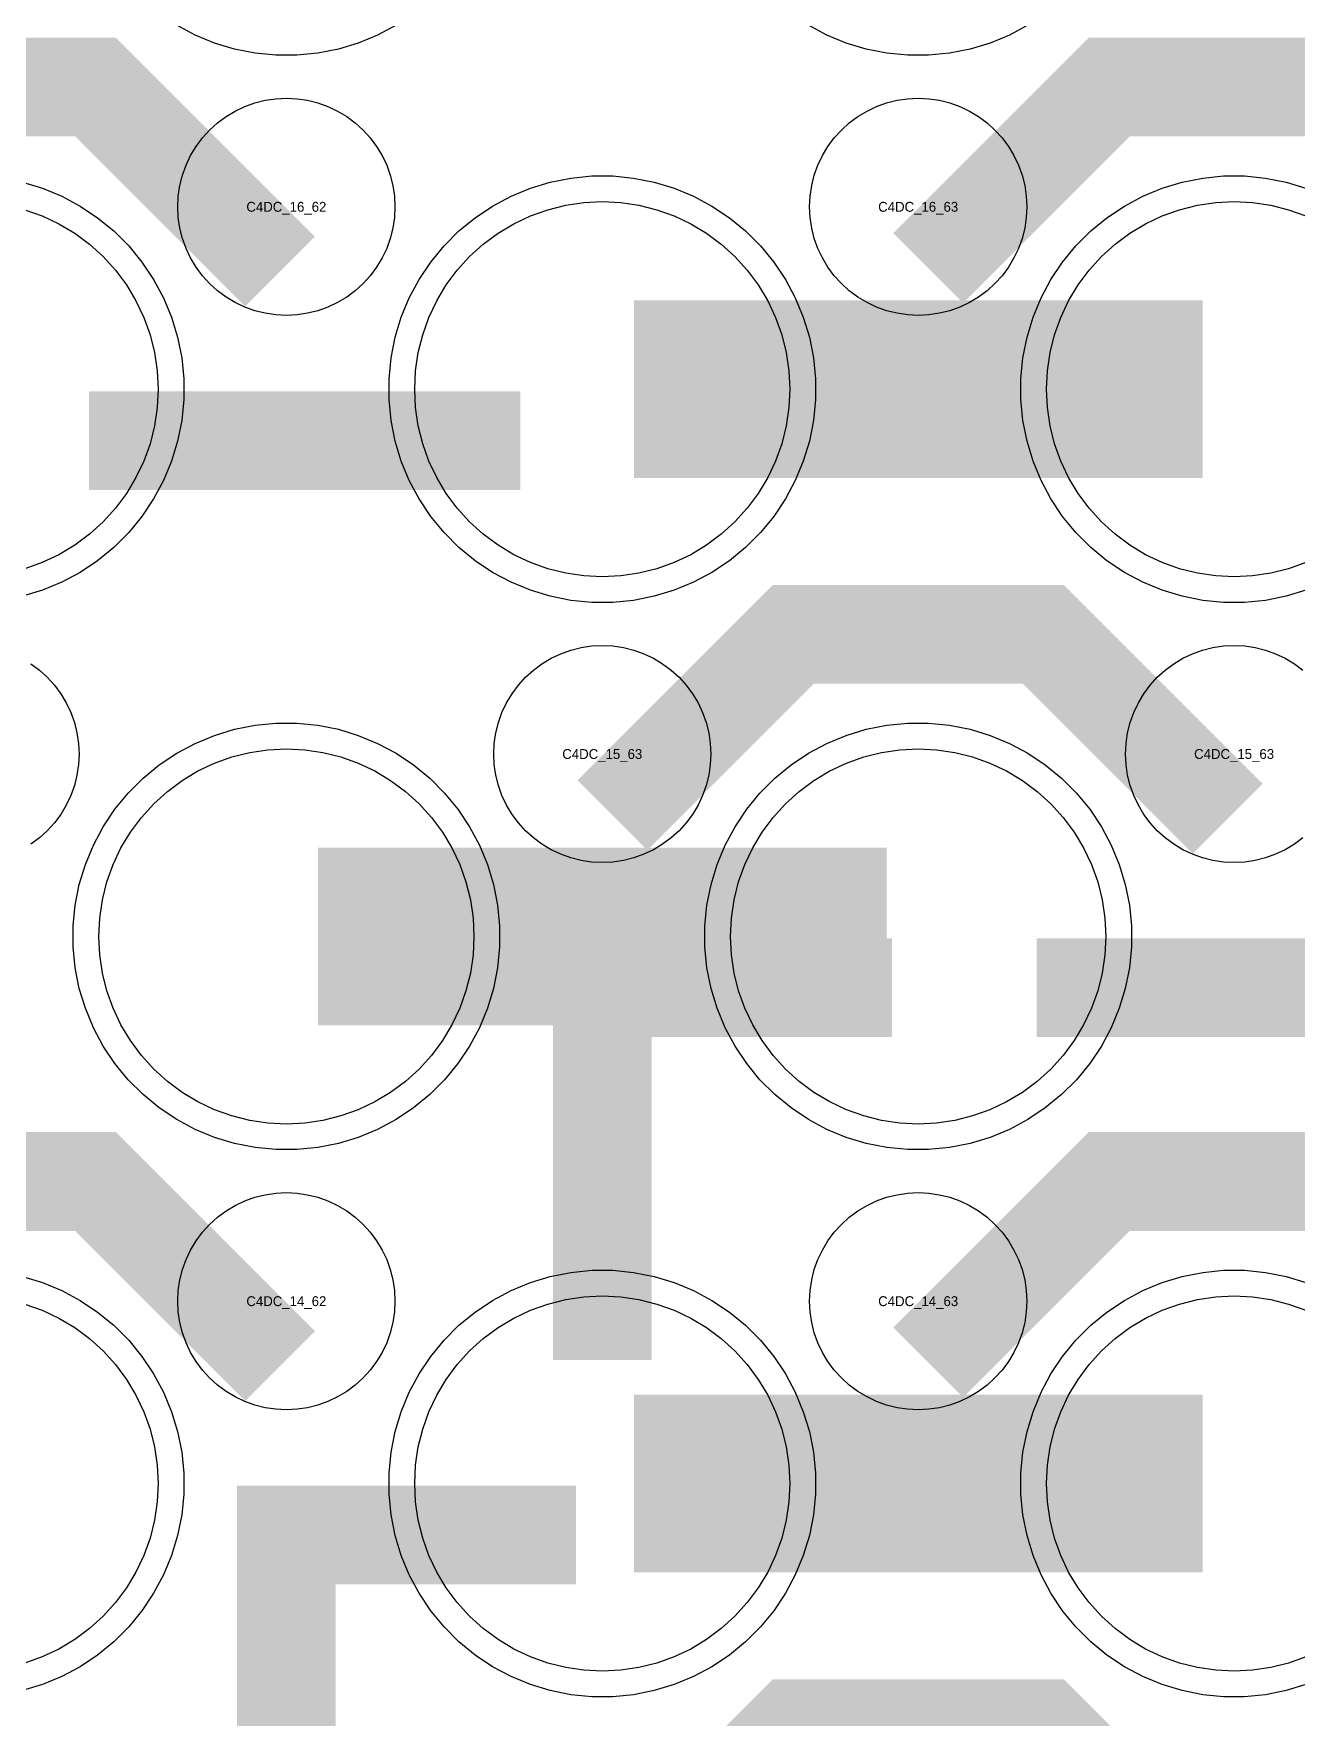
# Model space of a CAD drawing. Extents: x -11880 to 11880, y -14992 to 14992.
# Drawn here: x 8016 to 8336, y -12959.1 to -12532.5 of the extents above; entities that cross this region are included whole.
import ezdxf
from ezdxf.enums import TextEntityAlignment as Align

# ---------------------------------------------------------------- set-up
doc = ezdxf.new("R2010")
doc.units = 0
doc.header["$MEASUREMENT"] = 0
for name, color, linetype in [('GDS_775_DT_237', 138, 'CONTINUOUS'), ('RDL1_FS', 34, 'CONTINUOUS'), ('RDL_BS', 160, 'CONTINUOUS')]:
    doc.layers.add(name, color=color, linetype=linetype)

msp = doc.modelspace()

# ---------------------------------------------------------------- linework, layer by layer
at = {"layer": 'RDL1_FS'}
for points in [[(8160, -12670.049), (8155.343, -12669.82), (8150.732, -12669.136), (8146.209, -12668.004), (8141.819, -12666.432), (8137.605, -12664.44), (8133.605, -12662.042), (8129.86, -12659.264), (8126.406, -12656.134), (8123.276, -12652.68), (8120.498, -12648.935), (8118.1, -12644.935), (8116.108, -12640.721), (8114.536, -12636.331), (8113.404, -12631.808), (8112.72, -12627.197), (8112.491, -12622.54), (8112.72, -12617.883), (8113.404, -12613.272), (8114.536, -12608.749), (8116.108, -12604.359), (8118.1, -12600.145), (8120.498, -12596.145), (8123.276, -12592.4), (8126.406, -12588.946), (8129.86, -12585.816), (8133.605, -12583.038), (8137.605, -12580.64), (8141.819, -12578.648), (8146.209, -12577.076), (8150.732, -12575.944), (8155.343, -12575.26), (8160, -12575.031), (8164.657, -12575.26), (8169.268, -12575.944), (8173.791, -12577.076), (8178.181, -12578.648), (8182.395, -12580.64), (8186.395, -12583.038), (8190.14, -12585.816), (8193.594, -12588.946), (8196.724, -12592.4), (8199.502, -12596.145), (8201.9, -12600.145), (8203.892, -12604.359), (8205.464, -12608.749), (8206.596, -12613.272), (8207.28, -12617.883), (8207.509, -12622.54), (8207.28, -12627.197), (8206.596, -12631.808), (8205.464, -12636.331), (8203.892, -12640.721), (8201.9, -12644.935), (8199.502, -12648.935), (8196.724, -12652.68), (8193.594, -12656.134), (8190.14, -12659.264), (8186.395, -12662.042), (8182.395, -12664.44), (8178.181, -12666.432), (8173.791, -12668.004), (8169.268, -12669.136), (8164.657, -12669.82)], [(8080, -12808.614), (8075.343, -12808.385), (8070.732, -12807.701), (8066.209, -12806.569), (8061.819, -12804.997), (8057.605, -12803.005), (8053.605, -12800.607), (8049.86, -12797.829), (8046.406, -12794.699), (8043.276, -12791.245), (8040.498, -12787.5), (8038.1, -12783.5), (8036.108, -12779.286), (8034.536, -12774.896), (8033.404, -12770.373), (8032.72, -12765.762), (8032.491, -12761.105), (8032.72, -12756.448), (8033.404, -12751.837), (8034.536, -12747.314), (8036.108, -12742.924), (8038.1, -12738.71), (8040.498, -12734.71), (8043.276, -12730.965), (8046.406, -12727.511), (8049.86, -12724.381), (8053.605, -12721.603), (8057.605, -12719.205), (8061.819, -12717.213), (8066.209, -12715.641), (8070.732, -12714.509), (8075.343, -12713.825), (8080, -12713.596), (8084.657, -12713.825), (8089.268, -12714.509), (8093.791, -12715.641), (8098.181, -12717.213), (8102.395, -12719.205), (8106.395, -12721.603), (8110.14, -12724.381), (8113.594, -12727.511), (8116.724, -12730.965), (8119.502, -12734.71), (8121.9, -12738.71), (8123.892, -12742.924), (8125.464, -12747.314), (8126.596, -12751.837), (8127.28, -12756.448), (8127.509, -12761.105), (8127.28, -12765.762), (8126.596, -12770.373), (8125.464, -12774.896), (8123.892, -12779.286), (8121.9, -12783.5), (8119.502, -12787.5), (8116.724, -12791.245), (8113.594, -12794.699), (8110.14, -12797.829), (8106.395, -12800.607), (8102.395, -12803.005), (8098.181, -12804.997), (8093.791, -12806.569), (8089.268, -12807.701), (8084.657, -12808.385)], [(8240, -12808.614), (8235.343, -12808.385), (8230.732, -12807.701), (8226.209, -12806.569), (8221.819, -12804.997), (8217.605, -12803.005), (8213.605, -12800.607), (8209.86, -12797.829), (8206.406, -12794.699), (8203.276, -12791.245), (8200.498, -12787.5), (8198.1, -12783.5), (8196.108, -12779.286), (8194.536, -12774.896), (8193.404, -12770.373), (8192.72, -12765.762), (8192.491, -12761.105), (8192.72, -12756.448), (8193.404, -12751.837), (8194.536, -12747.314), (8196.108, -12742.924), (8198.1, -12738.71), (8200.498, -12734.71), (8203.276, -12730.965), (8206.406, -12727.511), (8209.86, -12724.381), (8213.605, -12721.603), (8217.605, -12719.205), (8221.819, -12717.213), (8226.209, -12715.641), (8230.732, -12714.509), (8235.343, -12713.825), (8240, -12713.596), (8244.657, -12713.825), (8249.268, -12714.509), (8253.791, -12715.641), (8258.181, -12717.213), (8262.395, -12719.205), (8266.395, -12721.603), (8270.14, -12724.381), (8273.594, -12727.511), (8276.724, -12730.965), (8279.502, -12734.71), (8281.9, -12738.71), (8283.892, -12742.924), (8285.464, -12747.314), (8286.596, -12751.837), (8287.28, -12756.448), (8287.509, -12761.105), (8287.28, -12765.762), (8286.596, -12770.373), (8285.464, -12774.896), (8283.892, -12779.286), (8281.9, -12783.5), (8279.502, -12787.5), (8276.724, -12791.245), (8273.594, -12794.699), (8270.14, -12797.829), (8266.395, -12800.607), (8262.395, -12803.005), (8258.181, -12804.997), (8253.791, -12806.569), (8249.268, -12807.701), (8244.657, -12808.385)], [(8160, -12947.174), (8155.343, -12946.945), (8150.732, -12946.261), (8146.209, -12945.129), (8141.819, -12943.557), (8137.605, -12941.565), (8133.605, -12939.167), (8129.86, -12936.389), (8126.406, -12933.259), (8123.276, -12929.805), (8120.498, -12926.06), (8118.1, -12922.06), (8116.108, -12917.846), (8114.536, -12913.456), (8113.404, -12908.933), (8112.72, -12904.322), (8112.491, -12899.665), (8112.72, -12895.008), (8113.404, -12890.397), (8114.536, -12885.874), (8116.108, -12881.484), (8118.1, -12877.27), (8120.498, -12873.27), (8123.276, -12869.525), (8126.406, -12866.071), (8129.86, -12862.941), (8133.605, -12860.163), (8137.605, -12857.765), (8141.819, -12855.773), (8146.209, -12854.201), (8150.732, -12853.069), (8155.343, -12852.385), (8160, -12852.156), (8164.657, -12852.385), (8169.268, -12853.069), (8173.791, -12854.201), (8178.181, -12855.773), (8182.395, -12857.765), (8186.395, -12860.163), (8190.14, -12862.941), (8193.594, -12866.071), (8196.724, -12869.525), (8199.502, -12873.27), (8201.9, -12877.27), (8203.892, -12881.484), (8205.464, -12885.874), (8206.596, -12890.397), (8207.28, -12895.008), (8207.509, -12899.665), (8207.28, -12904.322), (8206.596, -12908.933), (8205.464, -12913.456), (8203.892, -12917.846), (8201.9, -12922.06), (8199.502, -12926.06), (8196.724, -12929.805), (8193.594, -12933.259), (8190.14, -12936.389), (8186.395, -12939.167), (8182.395, -12941.565), (8178.181, -12943.557), (8173.791, -12945.129), (8169.268, -12946.261), (8164.657, -12946.945)]]:
    msp.add_lwpolyline(points, close=True, dxfattribs=at)
for points in [[(8338.181, -12666.432), (8333.791, -12668.004), (8329.268, -12669.136), (8324.657, -12669.82), (8320, -12670.049), (8315.343, -12669.82), (8310.732, -12669.136), (8306.209, -12668.004), (8301.819, -12666.432), (8297.605, -12664.44), (8293.605, -12662.042), (8289.86, -12659.264), (8286.406, -12656.134), (8283.276, -12652.68), (8280.498, -12648.935), (8278.1, -12644.935), (8276.108, -12640.721), (8274.536, -12636.331), (8273.404, -12631.808), (8272.72, -12627.197), (8272.491, -12622.54), (8272.72, -12617.883), (8273.404, -12613.272), (8274.536, -12608.749), (8276.108, -12604.359), (8278.1, -12600.145), (8280.498, -12596.145), (8283.276, -12592.4), (8286.406, -12588.946), (8289.86, -12585.816), (8293.605, -12583.038), (8297.605, -12580.64), (8301.819, -12578.648), (8306.209, -12577.076), (8310.732, -12575.944), (8315.343, -12575.26), (8320, -12575.031), (8324.657, -12575.26), (8329.268, -12575.944), (8333.791, -12577.076), (8338.181, -12578.648)], [(8013.791, -12577.076), (8018.181, -12578.648), (8022.395, -12580.64), (8026.395, -12583.038), (8030.14, -12585.816), (8033.594, -12588.946), (8036.724, -12592.4), (8039.502, -12596.145), (8041.9, -12600.145), (8043.892, -12604.359), (8045.464, -12608.749), (8046.596, -12613.272), (8047.28, -12617.883), (8047.509, -12622.54), (8047.28, -12627.197), (8046.596, -12631.808), (8045.464, -12636.331), (8043.892, -12640.721), (8041.9, -12644.935), (8039.502, -12648.935), (8036.724, -12652.68), (8033.594, -12656.134), (8030.14, -12659.264), (8026.395, -12662.042), (8022.395, -12664.44), (8018.181, -12666.432), (8013.791, -12668.004)], [(8338.181, -12943.557), (8333.791, -12945.129), (8329.268, -12946.261), (8324.657, -12946.945), (8320, -12947.174), (8315.343, -12946.945), (8310.732, -12946.261), (8306.209, -12945.129), (8301.819, -12943.557), (8297.605, -12941.565), (8293.605, -12939.167), (8289.86, -12936.389), (8286.406, -12933.259), (8283.276, -12929.805), (8280.498, -12926.06), (8278.1, -12922.06), (8276.108, -12917.846), (8274.536, -12913.456), (8273.404, -12908.933), (8272.72, -12904.322), (8272.491, -12899.665), (8272.72, -12895.008), (8273.404, -12890.397), (8274.536, -12885.874), (8276.108, -12881.484), (8278.1, -12877.27), (8280.498, -12873.27), (8283.276, -12869.525), (8286.406, -12866.071), (8289.86, -12862.941), (8293.605, -12860.163), (8297.605, -12857.765), (8301.819, -12855.773), (8306.209, -12854.201), (8310.732, -12853.069), (8315.343, -12852.385), (8320, -12852.156), (8324.657, -12852.385), (8329.268, -12853.069), (8333.791, -12854.201), (8338.181, -12855.773)], [(8013.791, -12854.201), (8018.181, -12855.773), (8022.395, -12857.765), (8026.395, -12860.163), (8030.14, -12862.941), (8033.594, -12866.071), (8036.724, -12869.525), (8039.502, -12873.27), (8041.9, -12877.27), (8043.892, -12881.484), (8045.464, -12885.874), (8046.596, -12890.397), (8047.28, -12895.008), (8047.509, -12899.665), (8047.28, -12904.322), (8046.596, -12908.933), (8045.464, -12913.456), (8043.892, -12917.846), (8041.9, -12922.06), (8039.502, -12926.06), (8036.724, -12929.805), (8033.594, -12933.259), (8030.14, -12936.389), (8026.395, -12939.167), (8022.395, -12941.565), (8018.181, -12943.557), (8013.791, -12945.129)]]:
    msp.add_lwpolyline(points, dxfattribs=at)
for points in [[(8168.002, -12622.54, 45, 45, 0), (8240.002, -12622.54, 45, 45, 0)], [(8240.002, -12622.54, 45, 45, 0), (8312.002, -12622.54, 45, 45, 0)], [(8088.002, -12761.105, 45, 45, 0), (8160.002, -12761.105, 45, 45, 0)], [(8160.002, -12761.105, 45, 45, 0), (8232.002, -12761.105, 45, 45, 0)], [(8168.002, -12899.665, 45, 45, 0), (8240.002, -12899.665, 45, 45, 0)], [(8240.002, -12899.665, 45, 45, 0), (8312.002, -12899.665, 45, 45, 0)]]:
    msp.add_lwpolyline(points, format="xyseb", dxfattribs=at)
at = {"layer": 'RDL_BS', "color": 241, "true_color": 0xf7abae}
for points in [[(8107.777, -12530.358), (8103.115, -12532.85), (8098.205, -12534.881), (8093.165, -12536.412), (8087.938, -12537.458), (8082.644, -12537.975), (8077.356, -12537.975), (8072.062, -12537.458), (8066.835, -12536.412), (8061.795, -12534.881), (8056.885, -12532.85), (8052.223, -12530.358)], [(8267.777, -12530.358), (8263.115, -12532.85), (8258.205, -12534.881), (8253.165, -12536.412), (8247.938, -12537.458), (8242.644, -12537.975), (8237.356, -12537.975), (8232.062, -12537.458), (8226.835, -12536.412), (8221.795, -12534.881), (8216.885, -12532.85), (8212.223, -12530.358)]]:
    msp.add_lwpolyline(points, dxfattribs=at)
at = {"layer": 'RDL_BS'}
for points in [[(8078.401, -12592.753, 25, 25, 0), (8031.687, -12546.039, 25, 25, 0), (8001.929, -12546.039, 25, 25, 0)], [(8242.562, -12591.854, 25, 25, 0), (8288.377, -12546.039, 25, 25, 0), (8321.93, -12546.039, 25, 25, 0)], [(8398.401, -12592.753, 25, 25, 0), (8351.687, -12546.039, 25, 25, 0), (8321.929, -12546.039, 25, 25, 0)], [(8030.016, -12635.553, 25, 25, 0), (8139.281, -12635.553, 25, 25, 0)], [(8162.562, -12730.419, 25, 25, 0), (8208.377, -12684.604, 25, 25, 0), (8241.93, -12684.604, 25, 25, 0)], [(8318.401, -12731.318, 25, 25, 0), (8271.687, -12684.604, 25, 25, 0), (8241.929, -12684.604, 25, 25, 0)], [(8160, -12868.39, 25, 25, 0), (8160, -12761.613, 25, 25, 0)], [(8147.5, -12774.113, 25, 25, 0), (8233.333, -12774.113, 25, 25, 0)], [(8187.056, -12774.113, 25, 25, 0), (8228.26, -12774.113, 25, 25, 0)], [(8270.016, -12774.118, 25, 25, 0), (8379.281, -12774.118, 25, 25, 0)], [(8160, -12792.082, 25, 25, 0), (8160, -12837.702, 25, 25, 0)], [(8078.401, -12869.878, 25, 25, 0), (8031.687, -12823.164, 25, 25, 0), (8001.929, -12823.164, 25, 25, 0)], [(8242.562, -12868.979, 25, 25, 0), (8288.377, -12823.164, 25, 25, 0), (8321.93, -12823.164, 25, 25, 0)], [(8398.401, -12869.878, 25, 25, 0), (8351.687, -12823.164, 25, 25, 0), (8321.929, -12823.164, 25, 25, 0)], [(8080, -13006.955, 25, 25, 0), (8080, -12900.178, 25, 25, 0)], [(8067.5, -12912.678, 25, 25, 0), (8153.333, -12912.678, 25, 25, 0)], [(8107.056, -12912.678, 25, 25, 0), (8148.26, -12912.678, 25, 25, 0)], [(8080, -12930.647, 25, 25, 0), (8080, -12976.267, 25, 25, 0)], [(8162.562, -13007.544, 25, 25, 0), (8208.377, -12961.729, 25, 25, 0), (8241.93, -12961.729, 25, 25, 0)], [(8318.401, -13008.443, 25, 25, 0), (8271.687, -12961.729, 25, 25, 0), (8241.929, -12961.729, 25, 25, 0)]]:
    msp.add_lwpolyline(points, format="xyseb", dxfattribs=at)
for points in [[(8080, -12603.846), (8077.307, -12603.714), (8074.635, -12603.318), (8072.016, -12602.661), (8069.481, -12601.754), (8067.044, -12600.602), (8064.72, -12599.209), (8062.557, -12597.606), (8060.558, -12595.794), (8058.746, -12593.795), (8057.143, -12591.632), (8055.75, -12589.308), (8054.598, -12586.871), (8053.691, -12584.336), (8053.034, -12581.717), (8052.638, -12579.045), (8052.506, -12576.352), (8052.638, -12573.659), (8053.034, -12570.987), (8053.691, -12568.368), (8054.598, -12565.833), (8055.75, -12563.396), (8057.143, -12561.072), (8058.746, -12558.909), (8060.558, -12556.91), (8062.557, -12555.098), (8064.72, -12553.495), (8067.044, -12552.102), (8069.481, -12550.95), (8072.016, -12550.043), (8074.635, -12549.386), (8077.307, -12548.99), (8080, -12548.858), (8082.693, -12548.99), (8085.365, -12549.386), (8087.984, -12550.043), (8090.519, -12550.95), (8092.956, -12552.102), (8095.28, -12553.495), (8097.443, -12555.098), (8099.442, -12556.91), (8101.254, -12558.909), (8102.857, -12561.072), (8104.25, -12563.396), (8105.402, -12565.833), (8106.309, -12568.368), (8106.966, -12570.987), (8107.362, -12573.659), (8107.494, -12576.352), (8107.362, -12579.045), (8106.966, -12581.717), (8106.309, -12584.336), (8105.402, -12586.871), (8104.25, -12589.308), (8102.857, -12591.632), (8101.254, -12593.795), (8099.442, -12595.794), (8097.443, -12597.606), (8095.28, -12599.209), (8092.956, -12600.602), (8090.519, -12601.754), (8087.984, -12602.661), (8085.365, -12603.318), (8082.693, -12603.714)], [(8240, -12603.846), (8237.307, -12603.714), (8234.635, -12603.318), (8232.016, -12602.661), (8229.481, -12601.754), (8227.044, -12600.602), (8224.72, -12599.209), (8222.557, -12597.606), (8220.558, -12595.794), (8218.746, -12593.795), (8217.143, -12591.632), (8215.75, -12589.308), (8214.598, -12586.871), (8213.691, -12584.336), (8213.034, -12581.717), (8212.638, -12579.045), (8212.506, -12576.352), (8212.638, -12573.659), (8213.034, -12570.987), (8213.691, -12568.368), (8214.598, -12565.833), (8215.75, -12563.396), (8217.143, -12561.072), (8218.746, -12558.909), (8220.558, -12556.91), (8222.557, -12555.098), (8224.72, -12553.495), (8227.044, -12552.102), (8229.481, -12550.95), (8232.016, -12550.043), (8234.635, -12549.386), (8237.307, -12548.99), (8240, -12548.858), (8242.693, -12548.99), (8245.365, -12549.386), (8247.984, -12550.043), (8250.519, -12550.95), (8252.956, -12552.102), (8255.28, -12553.495), (8257.443, -12555.098), (8259.442, -12556.91), (8261.254, -12558.909), (8262.857, -12561.072), (8264.25, -12563.396), (8265.402, -12565.833), (8266.309, -12568.368), (8266.966, -12570.987), (8267.362, -12573.659), (8267.494, -12576.352), (8267.362, -12579.045), (8266.966, -12581.717), (8266.309, -12584.336), (8265.402, -12586.871), (8264.25, -12589.308), (8262.857, -12591.632), (8261.254, -12593.795), (8259.442, -12595.794), (8257.443, -12597.606), (8255.28, -12599.209), (8252.956, -12600.602), (8250.519, -12601.754), (8247.984, -12602.661), (8245.365, -12603.318), (8242.693, -12603.714)], [(8157.356, -12676.54), (8152.062, -12676.023), (8146.835, -12674.977), (8141.795, -12673.446), (8136.885, -12671.415), (8132.223, -12668.923), (8127.809, -12665.976), (8123.708, -12662.614), (8119.926, -12658.832), (8116.564, -12654.731), (8113.617, -12650.317), (8111.125, -12645.655), (8109.094, -12640.745), (8107.563, -12635.705), (8106.517, -12630.478), (8106, -12625.184), (8106, -12619.896), (8106.517, -12614.602), (8107.563, -12609.375), (8109.094, -12604.335), (8111.125, -12599.425), (8113.617, -12594.763), (8116.564, -12590.349), (8119.926, -12586.248), (8123.708, -12582.466), (8127.809, -12579.104), (8132.223, -12576.157), (8136.885, -12573.665), (8141.795, -12571.634), (8146.835, -12570.103), (8152.062, -12569.057), (8157.356, -12568.54), (8162.644, -12568.54), (8167.938, -12569.057), (8173.165, -12570.103), (8178.205, -12571.634), (8183.115, -12573.665), (8187.777, -12576.157), (8192.191, -12579.104), (8196.292, -12582.466), (8200.074, -12586.248), (8203.436, -12590.349), (8206.383, -12594.763), (8208.875, -12599.425), (8210.906, -12604.335), (8212.437, -12609.375), (8213.483, -12614.602), (8214, -12619.896), (8214, -12625.184), (8213.483, -12630.478), (8212.437, -12635.705), (8210.906, -12640.745), (8208.875, -12645.655), (8206.383, -12650.317), (8203.436, -12654.731), (8200.074, -12658.832), (8196.292, -12662.614), (8192.191, -12665.976), (8187.777, -12668.923), (8183.115, -12671.415), (8178.205, -12673.446), (8173.165, -12674.977), (8167.938, -12676.023), (8162.644, -12676.54)], [(8160, -12742.411), (8157.307, -12742.279), (8154.635, -12741.883), (8152.016, -12741.226), (8149.481, -12740.319), (8147.044, -12739.167), (8144.72, -12737.774), (8142.557, -12736.171), (8140.558, -12734.359), (8138.746, -12732.36), (8137.143, -12730.197), (8135.75, -12727.873), (8134.598, -12725.436), (8133.691, -12722.901), (8133.034, -12720.282), (8132.638, -12717.61), (8132.506, -12714.917), (8132.638, -12712.224), (8133.034, -12709.552), (8133.691, -12706.933), (8134.598, -12704.398), (8135.75, -12701.961), (8137.143, -12699.637), (8138.746, -12697.474), (8140.558, -12695.475), (8142.557, -12693.663), (8144.72, -12692.06), (8147.044, -12690.667), (8149.481, -12689.515), (8152.016, -12688.608), (8154.635, -12687.951), (8157.307, -12687.555), (8160, -12687.423), (8162.693, -12687.555), (8165.365, -12687.951), (8167.984, -12688.608), (8170.519, -12689.515), (8172.956, -12690.667), (8175.28, -12692.06), (8177.443, -12693.663), (8179.442, -12695.475), (8181.254, -12697.474), (8182.857, -12699.637), (8184.25, -12701.961), (8185.402, -12704.398), (8186.309, -12706.933), (8186.966, -12709.552), (8187.362, -12712.224), (8187.494, -12714.917), (8187.362, -12717.61), (8186.966, -12720.282), (8186.309, -12722.901), (8185.402, -12725.436), (8184.25, -12727.873), (8182.857, -12730.197), (8181.254, -12732.36), (8179.442, -12734.359), (8177.443, -12736.171), (8175.28, -12737.774), (8172.956, -12739.167), (8170.519, -12740.319), (8167.984, -12741.226), (8165.365, -12741.883), (8162.693, -12742.279)], [(8077.356, -12815.105), (8072.062, -12814.588), (8066.835, -12813.542), (8061.795, -12812.011), (8056.885, -12809.98), (8052.223, -12807.488), (8047.809, -12804.541), (8043.708, -12801.179), (8039.926, -12797.397), (8036.564, -12793.296), (8033.617, -12788.882), (8031.125, -12784.22), (8029.094, -12779.31), (8027.563, -12774.27), (8026.517, -12769.043), (8026, -12763.749), (8026, -12758.461), (8026.517, -12753.167), (8027.563, -12747.94), (8029.094, -12742.9), (8031.125, -12737.99), (8033.617, -12733.328), (8036.564, -12728.914), (8039.926, -12724.813), (8043.708, -12721.031), (8047.809, -12717.669), (8052.223, -12714.722), (8056.885, -12712.23), (8061.795, -12710.199), (8066.835, -12708.668), (8072.062, -12707.622), (8077.356, -12707.105), (8082.644, -12707.105), (8087.938, -12707.622), (8093.165, -12708.668), (8098.205, -12710.199), (8103.115, -12712.23), (8107.777, -12714.722), (8112.191, -12717.669), (8116.292, -12721.031), (8120.074, -12724.813), (8123.436, -12728.914), (8126.383, -12733.328), (8128.875, -12737.99), (8130.906, -12742.9), (8132.437, -12747.94), (8133.483, -12753.167), (8134, -12758.461), (8134, -12763.749), (8133.483, -12769.043), (8132.437, -12774.27), (8130.906, -12779.31), (8128.875, -12784.22), (8126.383, -12788.882), (8123.436, -12793.296), (8120.074, -12797.397), (8116.292, -12801.179), (8112.191, -12804.541), (8107.777, -12807.488), (8103.115, -12809.98), (8098.205, -12812.011), (8093.165, -12813.542), (8087.938, -12814.588), (8082.644, -12815.105)], [(8237.356, -12815.105), (8232.062, -12814.588), (8226.835, -12813.542), (8221.795, -12812.011), (8216.885, -12809.98), (8212.223, -12807.488), (8207.809, -12804.541), (8203.708, -12801.179), (8199.926, -12797.397), (8196.564, -12793.296), (8193.617, -12788.882), (8191.125, -12784.22), (8189.094, -12779.31), (8187.563, -12774.27), (8186.517, -12769.043), (8186, -12763.749), (8186, -12758.461), (8186.517, -12753.167), (8187.563, -12747.94), (8189.094, -12742.9), (8191.125, -12737.99), (8193.617, -12733.328), (8196.564, -12728.914), (8199.926, -12724.813), (8203.708, -12721.031), (8207.809, -12717.669), (8212.223, -12714.722), (8216.885, -12712.23), (8221.795, -12710.199), (8226.835, -12708.668), (8232.062, -12707.622), (8237.356, -12707.105), (8242.644, -12707.105), (8247.938, -12707.622), (8253.165, -12708.668), (8258.205, -12710.199), (8263.115, -12712.23), (8267.777, -12714.722), (8272.191, -12717.669), (8276.292, -12721.031), (8280.074, -12724.813), (8283.436, -12728.914), (8286.383, -12733.328), (8288.875, -12737.99), (8290.906, -12742.9), (8292.437, -12747.94), (8293.483, -12753.167), (8294, -12758.461), (8294, -12763.749), (8293.483, -12769.043), (8292.437, -12774.27), (8290.906, -12779.31), (8288.875, -12784.22), (8286.383, -12788.882), (8283.436, -12793.296), (8280.074, -12797.397), (8276.292, -12801.179), (8272.191, -12804.541), (8267.777, -12807.488), (8263.115, -12809.98), (8258.205, -12812.011), (8253.165, -12813.542), (8247.938, -12814.588), (8242.644, -12815.105)], [(8080, -12880.971), (8077.307, -12880.839), (8074.635, -12880.443), (8072.016, -12879.786), (8069.481, -12878.879), (8067.044, -12877.727), (8064.72, -12876.334), (8062.557, -12874.731), (8060.558, -12872.919), (8058.746, -12870.92), (8057.143, -12868.757), (8055.75, -12866.433), (8054.598, -12863.996), (8053.691, -12861.461), (8053.034, -12858.842), (8052.638, -12856.17), (8052.506, -12853.477), (8052.638, -12850.784), (8053.034, -12848.112), (8053.691, -12845.493), (8054.598, -12842.958), (8055.75, -12840.521), (8057.143, -12838.197), (8058.746, -12836.034), (8060.558, -12834.035), (8062.557, -12832.223), (8064.72, -12830.62), (8067.044, -12829.227), (8069.481, -12828.075), (8072.016, -12827.168), (8074.635, -12826.511), (8077.307, -12826.115), (8080, -12825.983), (8082.693, -12826.115), (8085.365, -12826.511), (8087.984, -12827.168), (8090.519, -12828.075), (8092.956, -12829.227), (8095.28, -12830.62), (8097.443, -12832.223), (8099.442, -12834.035), (8101.254, -12836.034), (8102.857, -12838.197), (8104.25, -12840.521), (8105.402, -12842.958), (8106.309, -12845.493), (8106.966, -12848.112), (8107.362, -12850.784), (8107.494, -12853.477), (8107.362, -12856.17), (8106.966, -12858.842), (8106.309, -12861.461), (8105.402, -12863.996), (8104.25, -12866.433), (8102.857, -12868.757), (8101.254, -12870.92), (8099.442, -12872.919), (8097.443, -12874.731), (8095.28, -12876.334), (8092.956, -12877.727), (8090.519, -12878.879), (8087.984, -12879.786), (8085.365, -12880.443), (8082.693, -12880.839)], [(8240, -12880.971), (8237.307, -12880.839), (8234.635, -12880.443), (8232.016, -12879.786), (8229.481, -12878.879), (8227.044, -12877.727), (8224.72, -12876.334), (8222.557, -12874.731), (8220.558, -12872.919), (8218.746, -12870.92), (8217.143, -12868.757), (8215.75, -12866.433), (8214.598, -12863.996), (8213.691, -12861.461), (8213.034, -12858.842), (8212.638, -12856.17), (8212.506, -12853.477), (8212.638, -12850.784), (8213.034, -12848.112), (8213.691, -12845.493), (8214.598, -12842.958), (8215.75, -12840.521), (8217.143, -12838.197), (8218.746, -12836.034), (8220.558, -12834.035), (8222.557, -12832.223), (8224.72, -12830.62), (8227.044, -12829.227), (8229.481, -12828.075), (8232.016, -12827.168), (8234.635, -12826.511), (8237.307, -12826.115), (8240, -12825.983), (8242.693, -12826.115), (8245.365, -12826.511), (8247.984, -12827.168), (8250.519, -12828.075), (8252.956, -12829.227), (8255.28, -12830.62), (8257.443, -12832.223), (8259.442, -12834.035), (8261.254, -12836.034), (8262.857, -12838.197), (8264.25, -12840.521), (8265.402, -12842.958), (8266.309, -12845.493), (8266.966, -12848.112), (8267.362, -12850.784), (8267.494, -12853.477), (8267.362, -12856.17), (8266.966, -12858.842), (8266.309, -12861.461), (8265.402, -12863.996), (8264.25, -12866.433), (8262.857, -12868.757), (8261.254, -12870.92), (8259.442, -12872.919), (8257.443, -12874.731), (8255.28, -12876.334), (8252.956, -12877.727), (8250.519, -12878.879), (8247.984, -12879.786), (8245.365, -12880.443), (8242.693, -12880.839)], [(8157.356, -12953.665), (8152.062, -12953.148), (8146.835, -12952.102), (8141.795, -12950.571), (8136.885, -12948.54), (8132.223, -12946.048), (8127.809, -12943.101), (8123.708, -12939.739), (8119.926, -12935.957), (8116.564, -12931.856), (8113.617, -12927.442), (8111.125, -12922.78), (8109.094, -12917.87), (8107.563, -12912.83), (8106.517, -12907.603), (8106, -12902.309), (8106, -12897.021), (8106.517, -12891.727), (8107.563, -12886.5), (8109.094, -12881.46), (8111.125, -12876.55), (8113.617, -12871.888), (8116.564, -12867.474), (8119.926, -12863.373), (8123.708, -12859.591), (8127.809, -12856.229), (8132.223, -12853.282), (8136.885, -12850.79), (8141.795, -12848.759), (8146.835, -12847.228), (8152.062, -12846.182), (8157.356, -12845.665), (8162.644, -12845.665), (8167.938, -12846.182), (8173.165, -12847.228), (8178.205, -12848.759), (8183.115, -12850.79), (8187.777, -12853.282), (8192.191, -12856.229), (8196.292, -12859.591), (8200.074, -12863.373), (8203.436, -12867.474), (8206.383, -12871.888), (8208.875, -12876.55), (8210.906, -12881.46), (8212.437, -12886.5), (8213.483, -12891.727), (8214, -12897.021), (8214, -12902.309), (8213.483, -12907.603), (8212.437, -12912.83), (8210.906, -12917.87), (8208.875, -12922.78), (8206.383, -12927.442), (8203.436, -12931.856), (8200.074, -12935.957), (8196.292, -12939.739), (8192.191, -12943.101), (8187.777, -12946.048), (8183.115, -12948.54), (8178.205, -12950.571), (8173.165, -12952.102), (8167.938, -12953.148), (8162.644, -12953.665)]]:
    msp.add_lwpolyline(points, close=True, dxfattribs=at)
for points in [[(8013.165, -12570.103), (8018.205, -12571.634), (8023.115, -12573.665), (8027.777, -12576.157), (8032.191, -12579.104), (8036.292, -12582.466), (8040.074, -12586.248), (8043.436, -12590.349), (8046.383, -12594.763), (8048.875, -12599.425), (8050.906, -12604.335), (8052.437, -12609.375), (8053.483, -12614.602), (8054, -12619.896), (8054, -12625.184), (8053.483, -12630.478), (8052.437, -12635.705), (8050.906, -12640.745), (8048.875, -12645.655), (8046.383, -12650.317), (8043.436, -12654.731), (8040.074, -12658.832), (8036.292, -12662.614), (8032.191, -12665.976), (8027.777, -12668.923), (8023.115, -12671.415), (8018.205, -12673.446), (8013.165, -12674.977)], [(8338.205, -12673.446), (8333.165, -12674.977), (8327.938, -12676.023), (8322.644, -12676.54), (8317.356, -12676.54), (8312.062, -12676.023), (8306.835, -12674.977), (8301.795, -12673.446), (8296.885, -12671.415), (8292.223, -12668.923), (8287.809, -12665.976), (8283.708, -12662.614), (8279.926, -12658.832), (8276.564, -12654.731), (8273.617, -12650.317), (8271.125, -12645.655), (8269.094, -12640.745), (8267.563, -12635.705), (8266.517, -12630.478), (8266, -12625.184), (8266, -12619.896), (8266.517, -12614.602), (8267.563, -12609.375), (8269.094, -12604.335), (8271.125, -12599.425), (8273.617, -12594.763), (8276.564, -12590.349), (8279.926, -12586.248), (8283.708, -12582.466), (8287.809, -12579.104), (8292.223, -12576.157), (8296.885, -12573.665), (8301.795, -12571.634), (8306.835, -12570.103), (8312.062, -12569.057), (8317.356, -12568.54), (8322.644, -12568.54), (8327.938, -12569.057), (8333.165, -12570.103), (8338.205, -12571.634)], [(8337.443, -12736.171), (8335.28, -12737.774), (8332.956, -12739.167), (8330.519, -12740.319), (8327.984, -12741.226), (8325.365, -12741.883), (8322.693, -12742.279), (8320, -12742.411), (8317.307, -12742.279), (8314.635, -12741.883), (8312.016, -12741.226), (8309.481, -12740.319), (8307.044, -12739.167), (8304.72, -12737.774), (8302.557, -12736.171), (8300.558, -12734.359), (8298.746, -12732.36), (8297.143, -12730.197), (8295.75, -12727.873), (8294.598, -12725.436), (8293.691, -12722.901), (8293.034, -12720.282), (8292.638, -12717.61), (8292.506, -12714.917), (8292.638, -12712.224), (8293.034, -12709.552), (8293.691, -12706.933), (8294.598, -12704.398), (8295.75, -12701.961), (8297.143, -12699.637), (8298.746, -12697.474), (8300.558, -12695.475), (8302.557, -12693.663), (8304.72, -12692.06), (8307.044, -12690.667), (8309.481, -12689.515), (8312.016, -12688.608), (8314.635, -12687.951), (8317.307, -12687.555), (8320, -12687.423), (8322.693, -12687.555), (8325.365, -12687.951), (8327.984, -12688.608), (8330.519, -12689.515), (8332.956, -12690.667), (8335.28, -12692.06), (8337.443, -12693.663)], [(8015.28, -12692.06), (8017.443, -12693.663), (8019.442, -12695.475), (8021.254, -12697.474), (8022.857, -12699.637), (8024.25, -12701.961), (8025.402, -12704.398), (8026.309, -12706.933), (8026.966, -12709.552), (8027.362, -12712.224), (8027.494, -12714.917), (8027.362, -12717.61), (8026.966, -12720.282), (8026.309, -12722.901), (8025.402, -12725.436), (8024.25, -12727.873), (8022.857, -12730.197), (8021.254, -12732.36), (8019.442, -12734.359), (8017.443, -12736.171), (8015.28, -12737.774)], [(8013.165, -12847.228), (8018.205, -12848.759), (8023.115, -12850.79), (8027.777, -12853.282), (8032.191, -12856.229), (8036.292, -12859.591), (8040.074, -12863.373), (8043.436, -12867.474), (8046.383, -12871.888), (8048.875, -12876.55), (8050.906, -12881.46), (8052.437, -12886.5), (8053.483, -12891.727), (8054, -12897.021), (8054, -12902.309), (8053.483, -12907.603), (8052.437, -12912.83), (8050.906, -12917.87), (8048.875, -12922.78), (8046.383, -12927.442), (8043.436, -12931.856), (8040.074, -12935.957), (8036.292, -12939.739), (8032.191, -12943.101), (8027.777, -12946.048), (8023.115, -12948.54), (8018.205, -12950.571), (8013.165, -12952.102)], [(8338.205, -12950.571), (8333.165, -12952.102), (8327.938, -12953.148), (8322.644, -12953.665), (8317.356, -12953.665), (8312.062, -12953.148), (8306.835, -12952.102), (8301.795, -12950.571), (8296.885, -12948.54), (8292.223, -12946.048), (8287.809, -12943.101), (8283.708, -12939.739), (8279.926, -12935.957), (8276.564, -12931.856), (8273.617, -12927.442), (8271.125, -12922.78), (8269.094, -12917.87), (8267.563, -12912.83), (8266.517, -12907.603), (8266, -12902.309), (8266, -12897.021), (8266.517, -12891.727), (8267.563, -12886.5), (8269.094, -12881.46), (8271.125, -12876.55), (8273.617, -12871.888), (8276.564, -12867.474), (8279.926, -12863.373), (8283.708, -12859.591), (8287.809, -12856.229), (8292.223, -12853.282), (8296.885, -12850.79), (8301.795, -12848.759), (8306.835, -12847.228), (8312.062, -12846.182), (8317.356, -12845.665), (8322.644, -12845.665), (8327.938, -12846.182), (8333.165, -12847.228), (8338.205, -12848.759)]]:
    msp.add_lwpolyline(points, dxfattribs=at)

# ---------------------------------------------------------------- texts
at = {"layer": 'GDS_775_DT_237'}
for s, p in [('C4DC_16_62', (8080, -12576.352)), ('C4DC_16_62', (8080, -12576.352)), ('C4DC_16_63', (8240, -12576.352)), ('C4DC_16_63', (8240, -12576.352)), ('C4DC_15_63', (8160, -12714.917)), ('C4DC_15_63', (8160, -12714.917)), ('C4DC_15_63', (8320, -12714.917)), ('C4DC_15_63', (8320, -12714.917)), ('C4DC_14_62', (8080, -12853.477)), ('C4DC_14_62', (8080, -12853.477)), ('C4DC_14_63', (8240, -12853.477)), ('C4DC_14_63', (8240, -12853.477))]:
    msp.add_text(s, height=2.5, dxfattribs=at).set_placement(p, align=Align.MIDDLE_CENTER)

doc.saveas('drawing.dxf')
